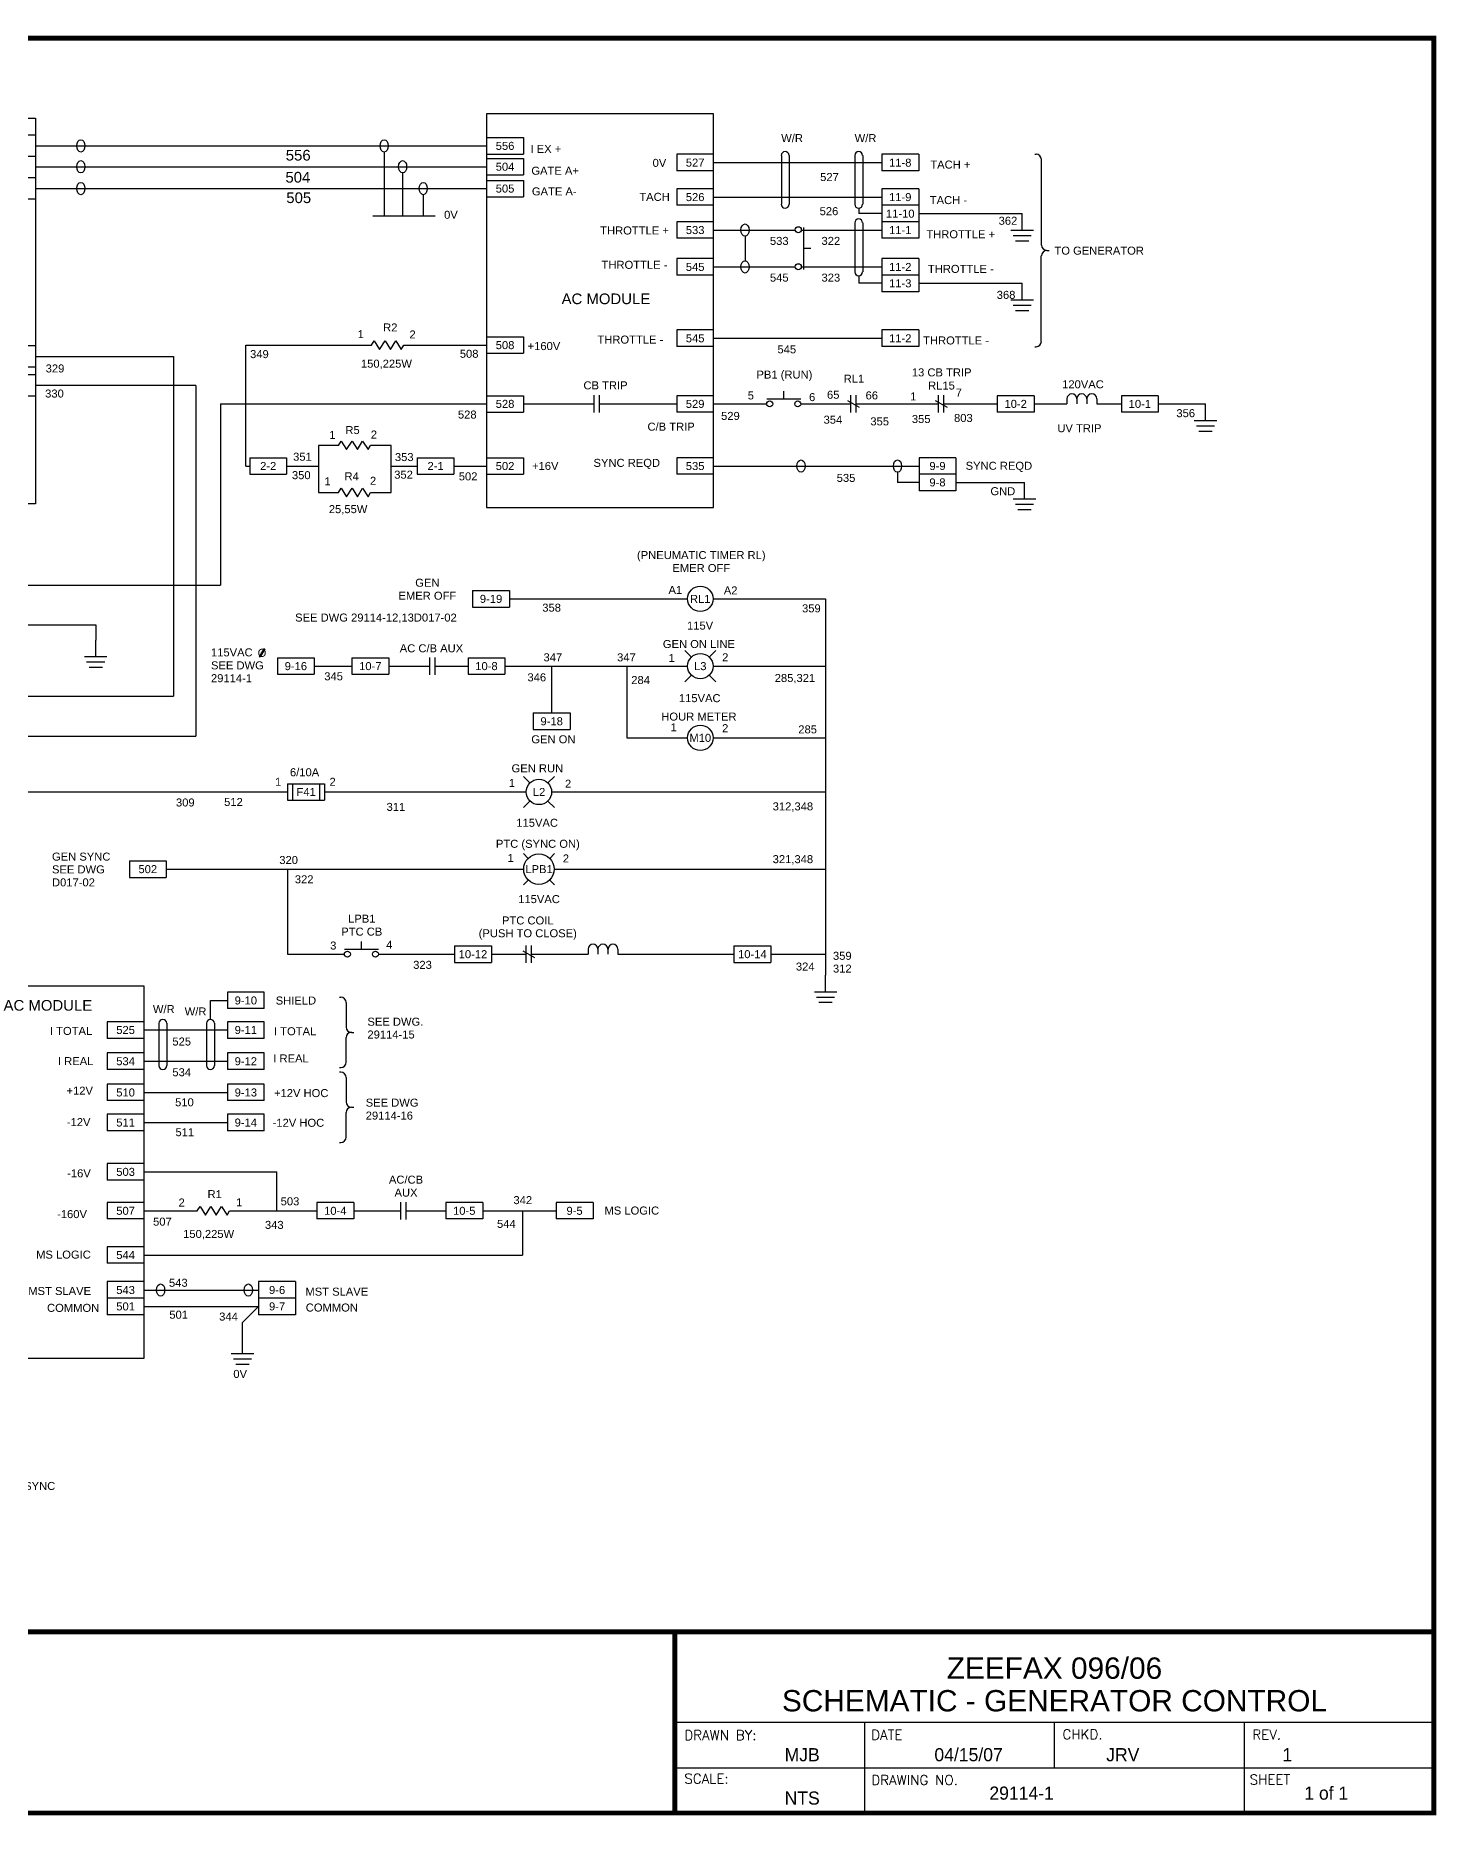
# Model space of a CAD drawing. Extents: x 1.1 to 17.7, y -3 to 7.4.
# Drawn here: x 9.54 to 17.75, y -3.03 to 7.39 of the extents above; entities that cross this region are included whole.
import ezdxf
from ezdxf.enums import TextEntityAlignment as Align

# ---------------------------------------------------------------- set-up
doc = ezdxf.new("R2010")
doc.units = 0
doc.header["$MEASUREMENT"] = 0
doc.layers.get('0').update_dxf_attribs({"linetype": 'CONTINUOUS'})
doc.layers.add('DRAWING', color=7, linetype='CONTINUOUS')
doc.styles.add('A1', font='A1.shx')
doc.styles.add('ROMAND', font='ROMAND.shx')
doc.styles.get("Standard").update_dxf_attribs({"font": 'ARIAL.TTF'})

# ---------------------------------------------------------------- blocks, each defined once
blk = doc.blocks.new('npcap')
for p, q in [((0, 0.051), (0, -0.051)), ((0.031, 0.051), (0.031, -0.051))]:
    blk.add_line(p, q)
blk = doc.blocks.new('resistor')
for p, q in [((0, 0), (0.016, 0.025)), ((0.016, 0.025), (0.047, -0.025)), ((0.047, -0.025), (0.08, 0.025)), ((0.08, 0.025), (0.111, -0.025)), ((0.111, -0.025), (0.142, 0.025)), ((0.142, 0.025), (0.174, -0.025)), ((0.174, -0.025), (0.189, 0))]:
    blk.add_line(p, q)
blk = doc.blocks.new('gnd')
for p, q in [((0, -0.099), (0, 0)), ((0.066, -0.099), (-0.066, -0.099)), ((0.053, -0.13), (-0.053, -0.13)), ((0.039, -0.161), (-0.039, -0.161))]:
    blk.add_line(p, q)
blk = doc.blocks.new('N_C_contact')
for p, q in [((0.051, 0.031), (-0.051, 0.031)), ((0.051, 0), (-0.051, 0)), ((-0.02, -0.019), (0.02, 0.05))]:
    blk.add_line(p, q)
blk = doc.blocks.new('connection')
blk.add_circle((0.0744, 0), 0.0744)
blk = doc.blocks.new('_phase_symbol')
h = blk.add_hatch(color=256)
h.paths.add_polyline_path([(0.018, -0.034), (0.026, -0.034), (0.063, 0.03), (0.055, 0.03)], flags=16)
h.paths.add_polyline_path([(-0.072, -0.05), (0.083, -0.05), (0.083, 0.047), (-0.072, 0.047)], flags=9)
for p, q in [((0.055, 0.03), (0.018, -0.034)), ((0.063, 0.03), (0.026, -0.034)), ((0.055, 0.03), (0.063, 0.03)), ((0.026, -0.034), (0.018, -0.034))]:
    blk.add_line(p, q)
blk.add_text('O', height=0.0625).set_placement((0.007, -0.033))

msp = doc.modelspace()

# ---------------------------------------------------------------- linework, layer by layer
at = {"color": 7}
for p, q in [((13.286, -2.488), (17.731, -2.488)), ((14.397, -2.488), (14.397, -3.019)), ((15.508, -2.488), (15.508, -2.754)), ((16.62, -2.488), (16.62, -3.019)), ((13.286, -2.754), (17.731, -2.754))]:
    msp.add_line(p, q, dxfattribs=at)
at = {"color": 7, "const_width": 0.0288}
msp.add_lwpolyline([(17.731, -3.019), (17.731, 7.376), (1.099, 7.376), (1.099, -3.019)], close=True, dxfattribs=at)
for points in [[(1.099, -1.958), (17.731, -1.958)], [(13.286, -3.019), (13.286, -1.958)]]:
    msp.add_lwpolyline(points, dxfattribs=at)
at = {"layer": 'DRAWING', "color": 7}
for p, q in [((4.922, 6.908), (9.543, 6.908)), ((9.543, 6.908), (9.543, 4.649)), ((12.184, 6.933), (12.184, 4.628)), ((13.513, 6.933), (12.184, 6.933)), ((13.513, 4.628), (13.513, 6.933)), ((9.543, 6.808), (9.396, 6.808)), ((12.184, 6.794), (12.4, 6.794)), ((12.4, 6.794), (12.4, 6.697)), ((9.396, 6.684), (9.543, 6.684)), ((9.543, 6.745), (12.184, 6.745)), ((11.584, 6.709), (11.584, 6.333)), ((12.184, 6.697), (12.4, 6.697)), ((13.297, 6.696), (13.297, 6.599)), ((13.513, 6.696), (13.297, 6.696)), ((13.91, 6.689), (13.91, 6.403)), ((13.955, 6.689), (13.955, 6.403)), ((14.34, 6.689), (14.34, 6.403)), ((14.386, 6.689), (14.386, 6.403)), ((14.714, 6.696), (14.498, 6.696)), ((14.498, 6.696), (14.498, 6.599)), ((14.714, 6.696), (14.714, 6.599)), ((15.394, 6.696), (15.401, 6.696)), ((9.543, 6.623), (12.184, 6.623)), ((11.692, 6.587), (11.692, 6.333)), ((12.184, 6.671), (12.4, 6.671)), ((12.184, 6.575), (12.4, 6.575)), ((12.4, 6.671), (12.4, 6.575)), ((13.513, 6.599), (13.297, 6.599)), ((13.513, 6.647), (14.498, 6.647)), ((14.714, 6.599), (14.498, 6.599)), ((15.432, 6.665), (15.432, 6.164)), ((9.396, 6.559), (9.543, 6.559)), ((9.543, 6.495), (12.184, 6.495)), ((12.184, 6.543), (12.4, 6.543)), ((12.4, 6.543), (12.4, 6.447)), ((13.513, 6.493), (13.297, 6.493)), ((13.297, 6.493), (13.297, 6.397)), ((14.498, 6.493), (14.498, 6.204)), ((14.714, 6.493), (14.498, 6.493)), ((14.714, 6.493), (14.714, 6.204)), ((9.543, 6.432), (9.396, 6.432)), ((11.813, 6.459), (11.813, 6.333)), ((12.184, 6.447), (12.4, 6.447)), ((13.513, 6.397), (13.297, 6.397)), ((13.513, 6.445), (14.498, 6.445)), ((14.363, 6.38), (14.363, 6.348)), ((14.714, 6.397), (14.498, 6.397)), ((11.882, 6.333), (11.518, 6.333)), ((13.513, 6.3), (13.297, 6.3)), ((13.297, 6.3), (13.297, 6.204)), ((14.039, 6.267), (14.039, 6.02)), ((14.34, 6.294), (14.34, 6.007)), ((14.498, 6.348), (14.363, 6.348)), ((14.386, 6.294), (14.386, 6.007)), ((14.714, 6.3), (14.498, 6.3)), ((14.714, 6.348), (15.32, 6.348)), ((13.513, 6.204), (13.297, 6.204)), ((13.513, 6.252), (13.992, 6.252)), ((13.697, 6.216), (13.697, 6.072)), ((14.027, 6.252), (14.498, 6.252)), ((14.714, 6.204), (14.498, 6.204)), ((13.513, 6.085), (13.297, 6.085)), ((13.297, 6.085), (13.297, 5.988)), ((14.039, 6.146), (14.083, 6.146)), ((14.498, 6.085), (14.498, 5.891)), ((14.714, 6.085), (14.498, 6.085)), ((14.714, 6.085), (14.714, 5.891)), ((15.432, 5.6), (15.432, 6.101)), ((15.464, 6.133), (15.478, 6.133)), ((13.513, 5.988), (13.297, 5.988)), ((13.513, 6.036), (13.992, 6.036)), ((14.027, 6.036), (14.498, 6.036)), ((14.363, 5.985), (14.363, 5.94)), ((14.714, 5.988), (14.498, 5.988)), ((14.498, 5.94), (14.363, 5.94)), ((14.714, 5.891), (14.498, 5.891)), ((14.714, 5.94), (15.32, 5.94)), ((13.513, 5.667), (13.297, 5.667)), ((13.297, 5.667), (13.297, 5.57)), ((14.714, 5.667), (14.498, 5.667)), ((14.498, 5.667), (14.498, 5.57)), ((14.714, 5.667), (14.714, 5.57)), ((9.543, 5.574), (9.396, 5.574)), ((10.775, 4.87), (10.775, 5.578)), ((10.775, 5.578), (11.51, 5.578)), ((11.7, 5.578), (12.184, 5.578)), ((12.184, 5.626), (12.4, 5.626)), ((12.184, 5.53), (12.4, 5.53)), ((12.4, 5.626), (12.4, 5.53)), ((13.513, 5.57), (13.297, 5.57)), ((13.513, 5.618), (14.498, 5.618)), ((14.714, 5.57), (14.498, 5.57)), ((15.394, 5.569), (15.401, 5.569)), ((9.543, 5.448), (9.396, 5.448)), ((9.543, 5.511), (10.351, 5.511)), ((10.351, 5.511), (10.351, 3.522)), ((9.543, 5.405), (9.396, 5.405)), ((10.481, 5.342), (9.543, 5.342)), ((10.481, 5.342), (10.481, 3.288)), ((9.543, 5.279), (9.396, 5.279)), ((10.626, 5.234), (12.184, 5.234)), ((10.626, 5.234), (10.626, 4.172)), ((12.184, 5.282), (12.4, 5.282)), ((12.4, 5.282), (12.4, 5.186)), ((12.4, 5.234), (12.812, 5.234)), ((12.843, 5.234), (13.297, 5.234)), ((13.513, 5.282), (13.297, 5.282)), ((13.297, 5.282), (13.297, 5.186)), ((13.513, 5.234), (13.825, 5.234)), ((13.825, 5.264), (14.024, 5.264)), ((13.924, 5.264), (13.924, 5.308)), ((14.024, 5.234), (14.316, 5.234)), ((14.347, 5.234), (14.83, 5.234)), ((14.861, 5.234), (15.174, 5.234)), ((15.39, 5.282), (15.174, 5.282)), ((15.174, 5.282), (15.174, 5.186)), ((15.39, 5.282), (15.39, 5.186)), ((15.39, 5.234), (15.582, 5.234)), ((15.582, 5.263), (15.582, 5.234)), ((15.64, 5.263), (15.64, 5.234)), ((15.698, 5.263), (15.698, 5.234)), ((15.757, 5.263), (15.757, 5.234)), ((15.757, 5.234), (15.901, 5.234)), ((16.117, 5.282), (15.901, 5.282)), ((15.901, 5.282), (15.901, 5.186)), ((16.117, 5.282), (16.117, 5.186)), ((16.117, 5.234), (16.393, 5.234)), ((12.184, 5.186), (12.4, 5.186)), ((13.513, 5.186), (13.297, 5.186)), ((15.39, 5.186), (15.174, 5.186)), ((16.117, 5.186), (15.901, 5.186)), ((10.797, 4.918), (11.013, 4.918)), ((10.797, 4.918), (10.797, 4.822)), ((11.013, 4.918), (11.013, 4.822)), ((11.2, 4.991), (11.2, 4.715)), ((11.316, 4.991), (11.2, 4.991)), ((11.625, 4.991), (11.505, 4.991)), ((11.625, 4.715), (11.625, 4.991)), ((11.777, 4.918), (11.993, 4.918)), ((11.777, 4.918), (11.777, 4.822)), ((11.993, 4.918), (11.993, 4.822)), ((12.184, 4.918), (12.4, 4.918)), ((12.4, 4.918), (12.4, 4.822)), ((13.513, 4.918), (13.297, 4.918)), ((13.297, 4.918), (13.297, 4.822)), ((14.932, 4.918), (14.716, 4.918)), ((14.716, 4.918), (14.716, 4.725)), ((14.932, 4.918), (14.932, 4.725)), ((10.775, 4.87), (10.797, 4.87)), ((10.797, 4.822), (11.013, 4.822)), ((11.013, 4.87), (11.2, 4.87)), ((11.625, 4.87), (11.777, 4.87)), ((11.777, 4.822), (11.993, 4.822)), ((11.993, 4.87), (12.184, 4.87)), ((12.184, 4.822), (12.4, 4.822)), ((13.513, 4.822), (13.297, 4.822)), ((13.513, 4.87), (14.716, 4.87)), ((14.59, 4.834), (14.59, 4.774)), ((14.932, 4.822), (14.716, 4.822)), ((11.2, 4.715), (11.316, 4.715)), ((11.505, 4.715), (11.625, 4.715)), ((14.716, 4.774), (14.59, 4.774)), ((14.932, 4.725), (14.716, 4.725)), ((14.932, 4.774), (15.334, 4.774)), ((9.543, 4.649), (4.922, 4.649)), ((12.184, 4.628), (13.513, 4.628)), ((9.146, 4.172), (9.704, 4.172)), ((9.694, 4.172), (10.626, 4.172)), ((12.102, 4.14), (12.318, 4.14)), ((12.102, 4.14), (12.102, 4.044)), ((12.318, 4.14), (12.318, 4.044)), ((12.318, 4.092), (13.361, 4.092)), ((13.51, 4.092), (14.169, 4.092)), ((14.169, 4.092), (14.169, 1.888)), ((12.102, 4.044), (12.318, 4.044)), ((8.485, 3.939), (9.71, 3.939)), ((9.694, 3.939), (9.895, 3.939)), ((9.895, 3.939), (9.895, 3.851)), ((13.383, 3.75), (13.344, 3.789)), ((13.488, 3.75), (13.526, 3.789)), ((10.959, 3.746), (11.175, 3.746)), ((10.959, 3.746), (10.959, 3.65)), ((10.959, 3.65), (11.175, 3.65)), ((11.175, 3.746), (11.175, 3.65)), ((11.175, 3.698), (11.395, 3.698)), ((11.395, 3.746), (11.611, 3.746)), ((11.395, 3.746), (11.395, 3.65)), ((11.395, 3.65), (11.611, 3.65)), ((11.611, 3.746), (11.611, 3.65)), ((11.611, 3.698), (11.849, 3.698)), ((11.88, 3.698), (12.075, 3.698)), ((12.075, 3.746), (12.291, 3.746)), ((12.075, 3.746), (12.075, 3.65)), ((12.075, 3.65), (12.291, 3.65)), ((12.291, 3.746), (12.291, 3.65)), ((12.291, 3.698), (13.361, 3.698)), ((12.565, 3.424), (12.565, 3.698)), ((13.005, 3.698), (13.005, 3.278)), ((13.51, 3.698), (14.169, 3.698)), ((13.383, 3.645), (13.344, 3.606)), ((13.488, 3.645), (13.526, 3.606)), ((8.485, 3.522), (10.351, 3.522)), ((12.457, 3.424), (12.673, 3.424)), ((12.457, 3.424), (12.457, 3.327)), ((12.673, 3.424), (12.673, 3.327)), ((8.485, 3.288), (10.481, 3.288)), ((12.457, 3.327), (12.673, 3.327)), ((13.005, 3.278), (13.361, 3.278)), ((13.51, 3.278), (14.169, 3.278)), ((12.438, 3.014), (12.399, 3.052)), ((12.543, 3.014), (12.582, 3.052)), ((8.599, 2.961), (11.019, 2.961)), ((11.019, 3.009), (11.019, 2.913)), ((11.019, 3.009), (11.235, 3.009)), ((11.047, 3.009), (11.047, 2.913)), ((11.206, 3.009), (11.206, 2.913)), ((11.235, 3.009), (11.235, 2.913)), ((11.235, 2.961), (12.416, 2.961)), ((12.565, 2.961), (14.169, 2.961)), ((11.019, 2.913), (11.235, 2.913)), ((12.438, 2.908), (12.399, 2.87)), ((12.543, 2.908), (12.582, 2.87)), ((10.092, 2.557), (10.308, 2.557)), ((10.092, 2.557), (10.092, 2.46)), ((10.308, 2.557), (10.308, 2.46)), ((10.308, 2.509), (12.401, 2.509)), ((11.019, 2.509), (11.019, 2.011)), ((12.427, 2.572), (12.399, 2.6)), ((12.554, 2.572), (12.582, 2.6)), ((12.58, 2.509), (14.169, 2.509)), ((10.092, 2.46), (10.308, 2.46)), ((12.427, 2.445), (12.399, 2.417)), ((12.554, 2.445), (12.582, 2.417)), ((11.451, 2.041), (11.451, 2.085)), ((11.019, 2.011), (11.352, 2.011)), ((11.352, 2.041), (11.551, 2.041)), ((11.551, 2.011), (11.996, 2.011)), ((11.996, 2.059), (12.212, 2.059)), ((11.996, 2.059), (11.996, 1.963)), ((12.212, 2.059), (12.212, 1.963)), ((12.212, 2.011), (12.415, 2.011)), ((12.446, 2.011), (12.778, 2.011)), ((12.778, 2.04), (12.778, 2.011)), ((12.836, 2.04), (12.836, 2.011)), ((12.894, 2.04), (12.894, 2.011)), ((12.953, 2.04), (12.953, 2.011)), ((12.953, 2.011), (13.632, 2.011)), ((13.632, 2.059), (13.632, 1.963)), ((13.632, 2.059), (13.848, 2.059)), ((13.848, 2.059), (13.848, 1.963)), ((13.848, 2.011), (14.169, 2.011)), ((11.996, 1.963), (12.212, 1.963)), ((13.632, 1.963), (13.848, 1.963)), ((10.178, 1.823), (9.132, 1.823)), ((10.178, -0.356), (10.178, 1.823)), ((10.666, 1.789), (10.666, 1.692)), ((10.882, 1.789), (10.666, 1.789)), ((10.882, 1.692), (10.882, 1.789)), ((10.567, 1.74), (10.666, 1.74)), ((10.567, 1.629), (10.567, 1.74)), ((10.882, 1.692), (10.666, 1.692)), ((11.322, 1.76), (11.33, 1.76)), ((11.361, 1.728), (11.361, 1.584)), ((10.178, 1.615), (9.962, 1.615)), ((9.962, 1.615), (9.962, 1.518)), ((10.178, 1.567), (10.666, 1.567)), ((10.265, 1.606), (10.265, 1.358)), ((10.311, 1.606), (10.311, 1.358)), ((10.544, 1.606), (10.544, 1.358)), ((10.59, 1.606), (10.59, 1.358)), ((10.666, 1.615), (10.666, 1.518)), ((10.882, 1.615), (10.666, 1.615)), ((10.882, 1.518), (10.882, 1.615)), ((10.178, 1.518), (9.962, 1.518)), ((10.882, 1.518), (10.666, 1.518)), ((11.361, 1.378), (11.361, 1.522)), ((11.392, 1.553), (11.407, 1.553)), ((9.962, 1.433), (9.962, 1.336)), ((10.178, 1.433), (9.962, 1.433)), ((10.178, 1.384), (10.666, 1.384)), ((10.882, 1.433), (10.666, 1.433)), ((10.666, 1.433), (10.666, 1.336)), ((10.882, 1.336), (10.882, 1.433)), ((10.178, 1.336), (9.962, 1.336)), ((10.882, 1.336), (10.666, 1.336)), ((11.322, 1.347), (11.33, 1.347)), ((11.322, 1.321), (11.33, 1.321)), ((11.361, 1.289), (11.361, 1.146)), ((10.178, 1.249), (9.962, 1.249)), ((9.962, 1.249), (9.962, 1.153)), ((10.178, 1.153), (9.962, 1.153)), ((10.178, 1.201), (10.666, 1.201)), ((10.882, 1.249), (10.666, 1.249)), ((10.666, 1.249), (10.666, 1.153)), ((10.882, 1.153), (10.666, 1.153)), ((10.882, 1.153), (10.882, 1.249)), ((9.962, 1.073), (9.962, 0.977)), ((10.178, 1.073), (9.962, 1.073)), ((10.882, 1.073), (10.666, 1.073)), ((10.666, 1.073), (10.666, 0.977)), ((10.882, 0.977), (10.882, 1.073)), ((11.361, 0.939), (11.361, 1.083)), ((11.392, 1.114), (11.407, 1.114)), ((10.178, 0.977), (9.962, 0.977)), ((10.178, 1.025), (10.666, 1.025)), ((10.882, 0.977), (10.666, 0.977)), ((11.322, 0.908), (11.33, 0.908)), ((10.178, 0.785), (9.962, 0.785)), ((9.962, 0.785), (9.962, 0.688)), ((10.178, 0.736), (10.955, 0.736)), ((10.955, 0.508), (10.955, 0.736)), ((10.178, 0.688), (9.962, 0.688)), ((10.178, 0.556), (9.962, 0.556)), ((9.962, 0.556), (9.962, 0.46)), ((11.406, 0.556), (11.19, 0.556)), ((11.19, 0.556), (11.19, 0.46)), ((11.406, 0.556), (11.406, 0.46)), ((11.945, 0.556), (11.945, 0.46)), ((12.161, 0.556), (11.945, 0.556)), ((12.161, 0.556), (12.161, 0.46)), ((12.591, 0.556), (12.591, 0.46)), ((12.807, 0.556), (12.591, 0.556)), ((12.807, 0.556), (12.807, 0.46)), ((10.178, 0.46), (9.962, 0.46)), ((10.178, 0.508), (10.49, 0.508)), ((10.679, 0.508), (11.19, 0.508)), ((11.406, 0.46), (11.19, 0.46)), ((11.406, 0.508), (11.679, 0.508)), ((11.71, 0.508), (11.945, 0.508)), ((12.161, 0.46), (11.945, 0.46)), ((12.161, 0.508), (12.591, 0.508)), ((12.395, 0.508), (12.395, 0.249)), ((12.807, 0.46), (12.591, 0.46)), ((10.178, 0.297), (9.962, 0.297)), ((9.962, 0.297), (9.962, 0.201)), ((10.178, 0.249), (12.395, 0.249)), ((10.178, 0.201), (9.962, 0.201)), ((9.962, 0.093), (9.962, -0.101)), ((10.178, 0.093), (9.962, 0.093)), ((10.178, 0.044), (10.849, 0.044)), ((11.065, 0.093), (10.849, 0.093)), ((10.849, 0.093), (10.849, -0.101)), ((11.065, 0.093), (11.065, -0.101)), ((10.178, -0.004), (9.962, -0.004)), ((10.178, -0.101), (9.962, -0.101)), ((10.178, -0.052), (10.849, -0.052)), ((10.849, -0.052), (10.754, -0.147)), ((11.065, -0.004), (10.849, -0.004)), ((11.065, -0.101), (10.849, -0.101)), ((10.754, -0.231), (10.754, -0.147)), ((9.132, -0.356), (10.178, -0.356))]:
    msp.add_line(p, q, dxfattribs=at)
for centre in [(14.009, 6.254), (14.009, 6.037), (13.842, 5.234), (14.006, 5.234), (11.369, 2.011), (11.533, 2.011)]:
    msp.add_circle(centre, 0.0176, dxfattribs=at)
for centre, radius, start, end in [((13.932, 6.689), 0.0228, 0, 180), ((14.363, 6.689), 0.0228, 0, 180), ((15.401, 6.665), 0.0312, 360, 90), ((13.932, 6.403), 0.0228, 180, 0), ((14.363, 6.403), 0.0228, 180, 0), ((14.363, 6.294), 0.0228, 0, 180), ((15.464, 6.164), 0.0312, 180, 270), ((15.464, 6.101), 0.0312, 90, 180), ((14.363, 6.007), 0.0228, 180, 0), ((15.401, 5.6), 0.0312, 270, 0), ((15.611, 5.263), 0.0292, 0, 180), ((15.669, 5.263), 0.0292, 0, 180), ((15.728, 5.263), 0.0292, 0, 180), ((12.807, 2.04), 0.0292, 0, 180), ((12.865, 2.04), 0.0292, 0, 180), ((12.924, 2.04), 0.0292, 0, 180), ((11.33, 1.728), 0.0312, 360, 90), ((10.288, 1.606), 0.0228, 0, 180), ((10.567, 1.606), 0.0228, 0, 180), ((11.392, 1.584), 0.0312, 180, 270), ((11.392, 1.522), 0.0312, 90, 180), ((10.288, 1.358), 0.0228, 180, 0), ((10.567, 1.358), 0.0228, 180, 0), ((11.33, 1.378), 0.0312, 270, 0), ((11.33, 1.289), 0.0312, 360, 90), ((11.392, 1.146), 0.0312, 180, 270), ((11.392, 1.083), 0.0312, 90, 180), ((11.33, 0.939), 0.0312, 270, 0)]:
    msp.add_arc(centre, radius, start, end, dxfattribs=at)
for centre in [(9.808, 6.745), (11.584, 6.745), (9.808, 6.623), (11.692, 6.623), (9.808, 6.495), (11.813, 6.495), (13.697, 6.252), (13.697, 6.036), (14.025, 4.87), (14.59, 4.87), (10.275, 0.044), (10.789, 0.044)]:
    msp.add_ellipse(centre, major_axis=(0, -0.0361), ratio=0.65838, dxfattribs=at)

# ---------------------------------------------------------------- block references
for name, p in [('gnd', (15.32, 6.348)), ('gnd', (15.32, 5.94)), ('resistor', (11.51, 5.578)), ('npcap', (12.812, 5.234)), ('gnd', (16.393, 5.234)), ('resistor', (11.316, 4.991)), ('resistor', (11.316, 4.715)), ('gnd', (15.334, 4.774)), ('connection', (13.361, 4.092)), ('gnd', (9.895, 3.851)), ('connection', (13.361, 3.698)), ('npcap', (11.849, 3.698)), ('connection', (13.361, 3.278)), ('connection', (12.416, 2.961)), ('gnd', (14.169, 1.888)), ('resistor', (10.49, 0.508)), ('npcap', (11.679, 0.508)), ('gnd', (10.754, -0.231))]:
    msp.add_blockref(name, p, dxfattribs=at)
at = {"layer": 'DRAWING', "color": 7, "rotation": 270}
for p in [(14.316, 5.234), (14.83, 5.234), (12.415, 2.011)]:
    msp.add_blockref('N_C_contact', p, dxfattribs=at)
at = {"layer": 'DRAWING', "color": 7}
for name, p, xscale, yscale, zscale in [('_phase_symbol', (10.838, 3.777), 0.75, 0.75, 0.75), ('connection', (12.401, 2.509), 1.2, 1.2, 1.2)]:
    msp.add_blockref(name, p, dxfattribs=dict(at, xscale=xscale, yscale=yscale, zscale=zscale))

# ---------------------------------------------------------------- texts
at = {"color": 7}
for s, height, style, p in [('DRAWN BY:', 0.0576, 'ROMAND', (13.342, -2.592)), ('DATE', 0.0576, 'ROMAND', (14.436, -2.59)), ('CHKD.', 0.0576, 'ROMAND', (15.556, -2.587)), ('REV.', 0.0576, 'ROMAND', (16.668, -2.589)), ('MJB', 0.0769, 'A1', (13.929, -2.716)), ('04/15/07', 0.0769, 'A1', (14.806, -2.716)), ('JRV', 0.0769, 'A1', (15.812, -2.716)), ('1', 0.0769, 'A1', (16.844, -2.716)), ('SCALE:', 0.0576, 'ROMAND', (13.342, -2.847)), ('DRAWING NO.', 0.05763, 'ROMAND', (14.437, -2.855)), ('SHEET', 0.0576, 'ROMAND', (16.652, -2.852)), ('NTS', 0.0769, 'A1', (13.929, -2.97)), ('29114-1', 0.0769, 'A1', (15.128, -2.941)), ('1 of 1', 0.0769, 'A1', (16.972, -2.941))]:
    msp.add_text(s, height=height, dxfattribs=dict(at, style=style)).set_placement(p)
at = {"layer": 'DRAWING', "color": 7}
for s, height, p in [('W/R', 0.0469, (13.909, 6.767)), ('W/R', 0.0469, (14.339, 6.767)), ('556', 0.0625, (11.008, 6.659)), ('I EX +', 0.0469, (12.441, 6.704)), ('504', 0.0625, (11.006, 6.53)), ('GATE A+', 0.0469, (12.446, 6.576)), ('0V', 0.0469, (13.156, 6.622)), ('527', 0.0469, (14.137, 6.539)), ('TACH +', 0.0469, (14.782, 6.612)), ('505', 0.0625, (11.011, 6.41)), ('GATE A-', 0.0469, (12.449, 6.455)), ('TACH', 0.0469, (13.078, 6.423)), ('0V', 0.0469, (11.935, 6.318)), ('526', 0.0469, (14.134, 6.339)), ('TACH -', 0.0469, (14.779, 6.404)), ('THROTTLE +', 0.0469, (12.849, 6.226)), ('362', 0.0469, (15.182, 6.283)), ('533', 0.0469, (13.843, 6.165)), ('322', 0.0469, (14.145, 6.165)), ('THROTTLE +', 0.0469, (14.759, 6.204)), ('TO GENERATOR', 0.04688, (15.509, 6.108)), ('THROTTLE -', 0.0469, (12.857, 6.025)), ('THROTTLE -', 0.0469, (14.768, 6.001)), ('545', 0.0469, (13.843, 5.95)), ('323', 0.0469, (14.145, 5.95)), ('AC MODULE', 0.0625, (12.623, 5.818)), ('368', 0.0469, (15.171, 5.849)), ('1', 0.0469, (11.429, 5.619)), ('R2', 0.0469, (11.578, 5.658)), ('2', 0.0469, (11.732, 5.617)), ('THROTTLE -', 0.0469, (12.833, 5.587)), ('THROTTLE -', 0.0469, (14.74, 5.582)), ('349', 0.0469, (10.799, 5.502)), ('508', 0.0469, (12.027, 5.504)), ('+160V', 0.0469, (12.424, 5.549)), ('545', 0.0469, (13.887, 5.53)), ('329', 0.0469, (9.602, 5.418)), ('150,225W', 0.0469, (11.448, 5.446)), ('PB1 (RUN)', 0.0469, (13.764, 5.382)), ('13 CB TRIP', 0.0469, (14.674, 5.395)), ('330', 0.0469, (9.599, 5.271)), ('CB TRIP', 0.0469, (12.751, 5.319)), ('RL1', 0.0469, (14.275, 5.358)), ('RL15', 0.0469, (14.769, 5.318)), ('7', 0.0469, (14.931, 5.277)), ('120VAC', 0.0469, (15.554, 5.325)), ('5', 0.0469, (13.713, 5.26)), ('6', 0.0469, (14.072, 5.25)), ('65', 0.0469, (14.177, 5.264)), ('66', 0.0469, (14.403, 5.26)), ('1', 0.0469, (14.664, 5.254)), ('528', 0.0469, (12.016, 5.148)), ('C/B TRIP', 0.0469, (13.126, 5.077)), ('529', 0.0469, (13.557, 5.14)), ('354', 0.0469, (14.157, 5.118)), ('355', 0.0469, (14.431, 5.108)), ('355', 0.0469, (14.674, 5.122)), ('803', 0.0469, (14.921, 5.128)), ('UV TRIP', 0.0469, (15.526, 5.068)), ('356', 0.0469, (16.223, 5.156)), ('1', 0.0469, (11.263, 5.029)), ('R5', 0.0469, (11.357, 5.057)), ('2', 0.0469, (11.506, 5.031)), ('351', 0.0469, (11.051, 4.901)), ('353', 0.0469, (11.647, 4.899)), ('SYNC REQD', 0.0469, (12.81, 4.865)), ('350', 0.0469, (11.044, 4.793)), ('1', 0.0469, (11.234, 4.757)), ('R4', 0.0469, (11.352, 4.786)), ('2', 0.0469, (11.501, 4.76)), ('352', 0.0469, (11.643, 4.796)), ('502', 0.0469, (12.021, 4.786)), ('+16V', 0.0469, (12.45, 4.847)), ('535', 0.0469, (14.234, 4.777)), ('SYNC REQD', 0.0469, (14.989, 4.848)), ('GND', 0.0469, (15.134, 4.699)), ('25,55W', 0.0469, (11.26, 4.594)), ('A1', 0.0469, (13.249, 4.121)), ('A2', 0.0469, (13.573, 4.118)), ('358', 0.0469, (12.51, 4.017)), ('359', 0.0469, (14.031, 4.013)), ('115VAC', 0.0469, (10.57, 3.755)), ('347', 0.0469, (12.517, 3.726)), ('347', 0.0469, (12.948, 3.726)), ('1', 0.0469, (13.249, 3.722)), ('2', 0.0469, (13.563, 3.726)), ('SEE DWG', 0.0469, (10.57, 3.679)), ('29114-1', 0.0469, (10.57, 3.604)), ('346', 0.0469, (12.423, 3.609)), ('285,321', 0.0469, (13.871, 3.605)), ('284', 0.0469, (13.031, 3.593)), ('1', 0.0469, (13.261, 3.316)), ('2', 0.0469, (13.563, 3.311)), ('285', 0.0469, (14.009, 3.304)), ('1', 0.0469, (10.945, 2.997)), ('2', 0.0469, (11.264, 2.997)), ('1', 0.0469, (12.314, 2.99)), ('2', 0.0469, (12.643, 2.986)), ('309', 0.0469, (10.365, 2.876)), ('512', 0.0469, (10.647, 2.879)), ('311', 0.0469, (11.598, 2.85)), ('312,348', 0.0469, (13.859, 2.853)), ('GEN SYNC', 0.0469, (9.639, 2.559)), ('SEE DWG', 0.0469, (9.639, 2.484)), ('320', 0.0469, (10.97, 2.539)), ('1', 0.0469, (12.307, 2.551)), ('2', 0.0469, (12.63, 2.548)), ('321,348', 0.0469, (13.859, 2.544)), ('D017-02', 0.0469, (9.639, 2.408)), ('322', 0.0469, (11.061, 2.426)), ('3', 0.0469, (11.268, 2.038)), ('4', 0.0469, (11.596, 2.043)), ('359', 0.0469, (14.212, 1.978)), ('323', 0.0469, (11.754, 1.925)), ('324', 0.0469, (13.995, 1.915)), ('312', 0.0469, (14.212, 1.903)), ('W/R', 0.0469, (10.23, 1.666)), ('W/R', 0.0469, (10.416, 1.652)), ('SHIELD', 0.0469, (10.949, 1.716)), ('I TOTAL', 0.0469, (9.627, 1.538)), ('I TOTAL', 0.0469, (10.939, 1.536)), ('SEE DWG.', 0.0469, (11.486, 1.592)), ('29114-15', 0.0469, (11.486, 1.517)), ('525', 0.0469, (10.344, 1.476)), ('I REAL', 0.0469, (9.674, 1.361)), ('I REAL', 0.0469, (10.935, 1.377)), ('534', 0.0469, (10.344, 1.296)), ('+12V', 0.0469, (9.724, 1.188)), ('510', 0.0469, (10.36, 1.12)), ('+12V HOC', 0.0469, (10.939, 1.174)), ('SEE DWG', 0.0469, (11.476, 1.118)), ('-12V', 0.0469, (9.726, 1.004)), ('-12V HOC', 0.0469, (10.931, 1)), ('29114-16', 0.0469, (11.476, 1.042)), ('511', 0.0469, (10.362, 0.945)), ('-16V', 0.0469, (9.728, 0.704)), ('R1', 0.0469, (10.55, 0.582)), ('2', 0.0469, (10.38, 0.533)), ('1', 0.0469, (10.717, 0.534)), ('503', 0.0469, (10.978, 0.54)), ('342', 0.0469, (12.341, 0.547)), ('MS LOGIC', 0.0469, (12.874, 0.486)), ('-160V', 0.0469, (9.669, 0.465)), ('507', 0.0469, (10.231, 0.421)), ('343', 0.0469, (10.886, 0.402)), ('544', 0.0469, (12.245, 0.408)), ('150,225W', 0.0469, (10.407, 0.349)), ('MS LOGIC', 0.0469, (9.546, 0.228)), ('543', 0.0469, (10.324, 0.063)), ('MST SLAVE', 0.0469, (9.5, 0.015)), ('MST SLAVE', 0.0469, (11.123, 0.011)), ('COMMON', 0.0469, (9.61, -0.084)), ('501', 0.0469, (10.326, -0.124)), ('344', 0.0469, (10.618, -0.135)), ('COMMON', 0.0469, (11.125, -0.082)), ('0V', 0.0469, (10.701, -0.471)), ('GEN SYNC', 0.0469, (9.316, -1.127))]:
    msp.add_text(s, height=height, dxfattribs=at).set_placement(p)
for s, p in [('556', (12.292, 6.745)), ('527', (13.405, 6.647)), ('11-8', (14.606, 6.647)), ('504', (12.292, 6.623)), ('505', (12.292, 6.495)), ('526', (13.405, 6.445)), ('11-9', (14.606, 6.445)), ('11-10', (14.606, 6.348)), ('533', (13.405, 6.252)), ('11-1', (14.606, 6.252)), ('545', (13.405, 6.036)), ('11-2', (14.606, 6.036)), ('11-3', (14.606, 5.94)), ('545', (13.405, 5.618)), ('11-2', (14.606, 5.618)), ('508', (12.292, 5.578)), ('528', (12.292, 5.234)), ('529', (13.405, 5.234)), ('10-2', (15.282, 5.234)), ('10-1', (16.009, 5.234)), ('2-2', (10.905, 4.87)), ('2-1', (11.885, 4.87)), ('502', (12.292, 4.87)), ('535', (13.405, 4.87)), ('9-9', (14.824, 4.87)), ('9-8', (14.824, 4.774)), ('9-19', (12.21, 4.092)), ('RL1', (13.435, 4.092)), ('9-16', (11.067, 3.698)), ('10-7', (11.503, 3.698)), ('10-8', (12.183, 3.698)), ('L3', (13.435, 3.698)), ('9-18', (12.565, 3.375)), ('M10', (13.435, 3.278)), ('F41', (11.127, 2.961)), ('L2', (12.491, 2.961)), ('502', (10.2, 2.509)), ('LPB1', (12.491, 2.509)), ('LPB1', (11.453, 2.219)), ('PTC CB', (11.453, 2.143)), ('10-12', (12.104, 2.011)), ('10-14', (13.74, 2.011)), ('9-10', (10.774, 1.74)), ('525', (10.07, 1.567)), ('9-11', (10.774, 1.567)), ('534', (10.07, 1.384)), ('9-12', (10.774, 1.384)), ('510', (10.07, 1.201)), ('9-13', (10.774, 1.201)), ('511', (10.07, 1.025)), ('9-14', (10.774, 1.025)), ('503', (10.07, 0.736)), ('507', (10.07, 0.508)), ('10-4', (11.298, 0.508)), ('10-5', (12.053, 0.508)), ('9-5', (12.699, 0.508)), ('544', (10.07, 0.249)), ('543', (10.07, 0.044)), ('9-6', (10.957, 0.044)), ('501', (10.07, -0.052)), ('9-7', (10.957, -0.052))]:
    msp.add_text(s, height=0.0469, dxfattribs=at).set_placement(p, align=Align.MIDDLE_CENTER)
for s, height, p in [('(PNEUMATIC TIMER RL)', 0.04688, (13.441, 4.325)), ('EMER OFF', 0.0469, (13.441, 4.249)), ('GEN', 0.0469, (11.837, 4.163)), ('EMER OFF', 0.0469, (11.837, 4.087)), ('SEE DWG 29114-12,13D017-02', 0.04688, (11.536, 3.959)), ('115V', 0.0469, (13.434, 3.912)), ('AC C/B AUX', 0.0469, (11.861, 3.779)), ('GEN ON LINE', 0.04688, (13.427, 3.804)), ('345', 0.0469, (11.288, 3.615)), ('115VAC', 0.0469, (13.432, 3.487)), ('HOUR METER', 0.0469, (13.427, 3.379)), ('GEN ON', 0.0469, (12.575, 3.246)), ('6/10A', 0.0469, (11.118, 3.053)), ('GEN RUN', 0.0469, (12.481, 3.076)), ('115VAC', 0.0469, (12.48, 2.757)), ('PTC (SYNC ON)', 0.04688, (12.484, 2.634)), ('115VAC', 0.0469, (12.491, 2.31)), ('PTC COIL', 0.0469, (12.425, 2.185)), ('(PUSH TO CLOSE)', 0.04688, (12.425, 2.11)), ('AC MODULE', 0.0625, (9.615, 1.68)), ('AC/CB', 0.0469, (11.712, 0.667)), ('AUX', 0.0469, (11.712, 0.591))]:
    msp.add_text(s, height=height, dxfattribs=at).set_placement(p, align=Align.CENTER)
at = {"layer": 'DRAWING', "color": 7, "linetype": 'ByBlock'}
for s, p in [('ZEEFAX 096/06', (15.509, -2.233)), ('SCHEMATIC - GENERATOR CONTROL', (15.509, -2.424))]:
    msp.add_text(s, height=0.125, dxfattribs=at).set_placement(p, align=Align.CENTER)

doc.saveas('drawing.dxf')
